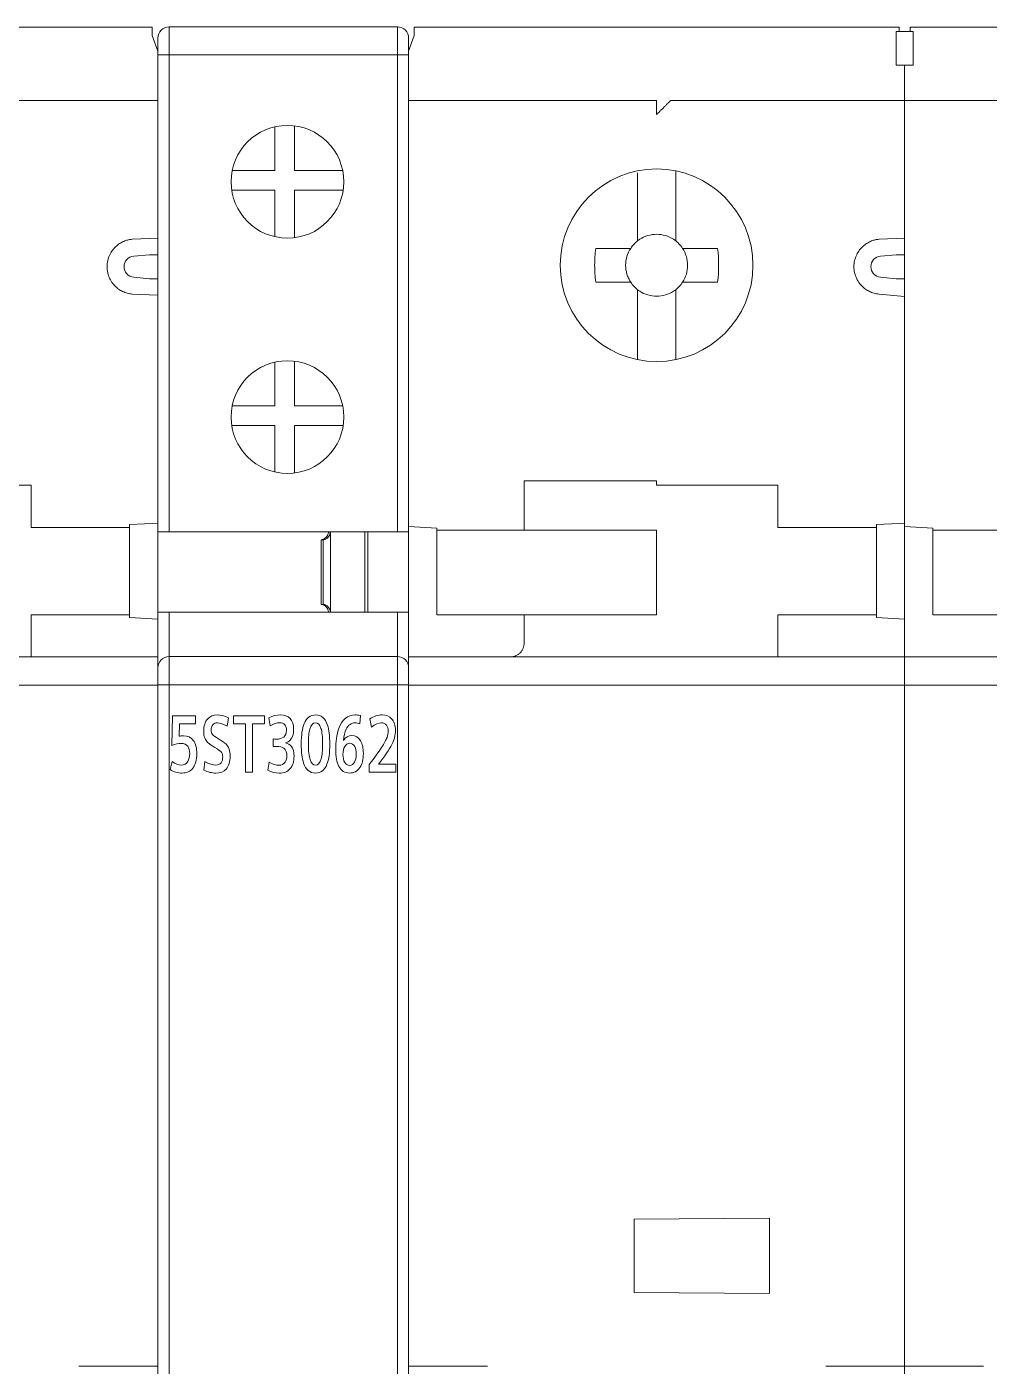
# Model space of a CAD drawing. Header units: millimetres. Extents: x 1359 to 3577, y 1336 to 3557.
# Drawn here: x 1847.82 to 1881.97, y 2964.79 to 3012.32 of the extents above; entities that cross this region are included whole.
import ezdxf

# ---------------------------------------------------------------- set-up
doc = ezdxf.new("R2010")
doc.units = ezdxf.units.MM
doc.layers.add('000-PI-Oprema', color=30, linetype='Continuous', lineweight=5)

msp = doc.modelspace()

# ---------------------------------------------------------------- linework, layer by layer
at = {"layer": '000-PI-Oprema', "color": 0, "lineweight": 0}
for p, q in [((1847.491, 3012.306), (1852.271, 3012.306)), ((1852.471, 3011.456), (1852.271, 3012.006)), ((1861.571, 3012.006), (1861.371, 3011.456)), ((1861.571, 3012.306), (1866.371, 3012.306)), ((1866.371, 3012.306), (1873.991, 3012.306)), ((1873.991, 3012.306), (1878.771, 3012.306)), ((1878.671, 3012.156), (1878.771, 3012.156)), ((1878.771, 3012.156), (1879.171, 3012.156)), ((1879.171, 3012.306), (1883.971, 3012.306)), ((1879.171, 3012.156), (1879.271, 3012.156)), ((1852.471, 3011.456), (1852.471, 3008.856)), ((1861.371, 3011.456), (1861.371, 3008.856)), ((1878.671, 3010.956), (1878.671, 3011.256)), ((1879.271, 3010.956), (1879.271, 3011.256)), ((1879.271, 3010.956), (1878.671, 3010.956)), ((1878.971, 3010.956), (1878.971, 3005.136)), ((1844.171, 3009.706), (1852.471, 3009.706)), ((1870.171, 3009.706), (1861.371, 3009.706)), ((1870.671, 3009.706), (1878.771, 3009.706)), ((1878.771, 3009.706), (1887.771, 3009.706)), ((1852.471, 3008.856), (1852.471, 3005.136)), ((1861.371, 3008.856), (1861.371, 2994.585)), ((1870.846, 3007.132), (1870.846, 3007.207)), ((1869.496, 3007.132), (1869.496, 3005.013)), ((1870.846, 3005.013), (1870.846, 3007.132)), ((1869.496, 3004.725), (1869.496, 3005.013)), ((1870.846, 3004.725), (1870.846, 3005.013)), ((1878.971, 3002.476), (1878.971, 3005.136)), ((1852.471, 3004.819), (1851.565, 3004.781)), ((1861.371, 3004.506), (1861.366, 3004.493)), ((1868.007, 3004.456), (1868.865, 3004.456)), ((1871.477, 3004.456), (1872.335, 3004.456)), ((1878.971, 3004.819), (1878.065, 3004.781)), ((1852.171, 3004.232), (1851.617, 3004.184)), ((1852.471, 3004.232), (1852.471, 3003.38)), ((1878.671, 3004.232), (1878.117, 3004.184)), ((1852.171, 3003.38), (1851.617, 3003.429)), ((1878.671, 3003.38), (1878.117, 3003.429)), ((1868.007, 3003.256), (1868.865, 3003.256)), ((1869.496, 3002.7), (1869.496, 3002.988)), ((1870.846, 3002.7), (1870.846, 3002.988)), ((1872.335, 3003.256), (1871.477, 3003.256)), ((1851.565, 3002.831), (1852.471, 3002.793)), ((1852.471, 3002.476), (1852.471, 2994.709)), ((1869.496, 3002.7), (1869.496, 3000.58)), ((1870.846, 3000.58), (1870.846, 3002.7)), ((1878.065, 3002.831), (1878.971, 3002.752)), ((1878.971, 3002.476), (1878.971, 2994.709)), ((1869.496, 3000.58), (1869.496, 3000.506)), ((1870.846, 3000.506), (1870.846, 3000.58)), ((1852.476, 2998.356), (1852.471, 2998.356)), ((1861.371, 2998.556), (1861.366, 2998.561)), ((1847.971, 2996.056), (1843.671, 2996.056)), ((1847.971, 2994.556), (1847.971, 2996.056)), ((1865.471, 2996.206), (1870.171, 2996.206)), ((1865.471, 2994.456), (1865.471, 2996.206)), ((1870.171, 2996.206), (1870.171, 2996.056)), ((1870.171, 2996.056), (1874.471, 2996.056)), ((1874.471, 2996.056), (1874.471, 2994.556)), ((1848.371, 2994.556), (1847.971, 2994.556)), ((1851.471, 2994.556), (1848.371, 2994.556)), ((1852.271, 2994.698), (1851.471, 2994.656)), ((1851.471, 2994.556), (1851.471, 2994.656)), ((1851.471, 2991.456), (1851.471, 2994.556)), ((1852.471, 2994.709), (1852.271, 2994.698)), ((1852.471, 2994.709), (1852.471, 2991.304)), ((1861.571, 2994.574), (1861.371, 2994.585)), ((1861.371, 2990.38), (1861.371, 2994.556)), ((1861.571, 2994.574), (1862.371, 2994.532)), ((1862.371, 2994.532), (1862.371, 2994.456)), ((1862.371, 2994.456), (1865.471, 2994.456)), ((1862.371, 2994.456), (1862.371, 2991.456)), ((1865.471, 2994.456), (1865.871, 2994.456)), ((1865.871, 2994.456), (1870.171, 2994.456)), ((1870.171, 2994.456), (1870.171, 2991.456)), ((1874.871, 2994.556), (1874.471, 2994.556)), ((1874.871, 2994.556), (1877.971, 2994.556)), ((1877.971, 2994.656), (1878.771, 2994.698)), ((1877.971, 2994.556), (1877.971, 2994.656)), ((1877.971, 2991.456), (1877.971, 2994.556)), ((1878.771, 2994.698), (1878.971, 2994.709)), ((1878.971, 2994.709), (1878.971, 2994.585)), ((1878.971, 2994.585), (1879.171, 2994.574)), ((1878.971, 2994.556), (1878.971, 2994.585)), ((1878.971, 2994.556), (1878.971, 2991.304)), ((1879.171, 2994.574), (1879.971, 2994.532)), ((1879.971, 2994.532), (1879.971, 2994.456)), ((1879.971, 2994.456), (1883.071, 2994.456)), ((1879.971, 2994.456), (1879.971, 2991.456)), ((1852.471, 2993.756), (1852.476, 2993.756)), ((1861.366, 2993.551), (1861.371, 2993.556)), ((1847.971, 2991.456), (1848.371, 2991.456)), ((1847.971, 2991.456), (1847.971, 2989.956)), ((1851.471, 2991.456), (1848.371, 2991.456)), ((1851.471, 2991.356), (1851.471, 2991.456)), ((1852.271, 2991.314), (1851.471, 2991.356)), ((1852.271, 2991.314), (1852.471, 2991.304)), ((1852.471, 2991.304), (1852.471, 2989.106)), ((1862.371, 2991.456), (1865.471, 2991.456)), ((1865.871, 2991.456), (1865.471, 2991.456)), ((1865.471, 2991.456), (1865.471, 2990.456)), ((1870.171, 2991.456), (1865.871, 2991.456)), ((1874.471, 2991.456), (1874.871, 2991.456)), ((1874.471, 2989.956), (1874.471, 2991.456)), ((1877.971, 2991.456), (1874.871, 2991.456)), ((1877.971, 2991.356), (1877.971, 2991.456)), ((1877.971, 2991.356), (1878.771, 2991.314)), ((1878.771, 2991.314), (1878.971, 2991.304)), ((1878.971, 2990.38), (1878.971, 2991.304)), ((1883.071, 2991.456), (1879.971, 2991.456)), ((1861.371, 2989.106), (1861.371, 2990.38)), ((1878.971, 2990.38), (1878.971, 2989.106)), ((1852.471, 2989.956), (1834.871, 2989.956)), ((1861.371, 2989.956), (1878.971, 2989.956)), ((1896.571, 2989.956), (1878.971, 2989.956)), ((1852.271, 2988.956), (1834.871, 2988.961)), ((1852.271, 2988.956), (1852.471, 2988.956)), ((1852.471, 2989.106), (1852.471, 2964.939)), ((1861.371, 2964.789), (1861.371, 2989.106)), ((1878.771, 2988.956), (1861.371, 2988.956)), ((1878.971, 2988.956), (1878.771, 2988.956)), ((1878.971, 2989.106), (1878.971, 2988.956)), ((1896.371, 2988.956), (1878.971, 2988.961)), ((1878.971, 2988.956), (1878.971, 2964.789)), ((1852.471, 2984.256), (1852.476, 2984.256)), ((1861.366, 2984.051), (1861.371, 2984.056)), ((1861.371, 2982.506), (1861.366, 2982.506)), ((1852.476, 2981.911), (1852.471, 2981.906)), ((1861.371, 2981.906), (1861.366, 2981.911)), ((1852.471, 2974.506), (1852.476, 2974.501)), ((1861.371, 2974.804), (1861.369, 2974.809)), ((1852.471, 2973.256), (1852.476, 2973.27)), ((1861.366, 2973.17), (1861.371, 2973.156)), ((1869.371, 2970.006), (1874.171, 2970.048)), ((1869.371, 2967.406), (1869.371, 2970.006)), ((1874.171, 2970.048), (1874.171, 2967.364)), ((1874.171, 2967.364), (1869.371, 2967.406)), ((1849.671, 2964.789), (1852.271, 2964.789)), ((1852.271, 2964.789), (1852.471, 2964.789)), ((1861.571, 2964.789), (1861.371, 2964.789)), ((1861.571, 2964.789), (1864.171, 2964.789)), ((1876.171, 2964.789), (1878.771, 2964.789)), ((1878.971, 2964.789), (1878.771, 2964.789)), ((1878.971, 2964.789), (1878.971, 2963.547)), ((1879.171, 2964.789), (1878.971, 2964.789)), ((1879.171, 2964.789), (1881.771, 2964.789))]:
    msp.add_line(p, q, dxfattribs=at)
at = {"layer": '000-PI-Oprema', "color": 0, "linetype": 'ByBlock', "lineweight": 0}
for p, q in [((1852.871, 3012.319), (1860.971, 3012.319)), ((1852.871, 3011.319), (1852.871, 3012.319)), ((1860.971, 3011.319), (1860.971, 3012.319)), ((1852.471, 3011.319), (1852.471, 3011.919)), ((1861.371, 3011.919), (1861.371, 3011.319)), ((1852.471, 2994.394), (1852.471, 3011.319)), ((1852.871, 3011.319), (1852.471, 3011.319)), ((1852.871, 2994.394), (1852.871, 3011.319)), ((1852.871, 3011.319), (1860.971, 3011.319)), ((1860.971, 2994.394), (1860.971, 3011.319)), ((1861.371, 3011.319), (1860.971, 3011.319)), ((1861.371, 3011.319), (1861.371, 2994.394)), ((1856.62, 3008.767), (1856.62, 3007.219)), ((1857.32, 3008.803), (1857.32, 3007.219)), ((1855.112, 3007.219), (1856.62, 3007.219)), ((1857.32, 3007.219), (1859.031, 3007.219)), ((1855.094, 3006.519), (1856.62, 3006.519)), ((1856.62, 3006.519), (1856.62, 3004.87)), ((1857.32, 3004.835), (1857.32, 3006.519)), ((1859.049, 3006.519), (1857.32, 3006.519)), ((1856.62, 3000.417), (1856.62, 2998.869)), ((1857.32, 3000.453), (1857.32, 2998.869)), ((1855.112, 2998.869), (1856.62, 2998.869)), ((1857.32, 2998.869), (1859.031, 2998.869)), ((1856.62, 2998.169), (1855.094, 2998.169)), ((1856.62, 2998.169), (1856.62, 2996.52)), ((1859.049, 2998.169), (1857.32, 2998.169)), ((1857.32, 2996.485), (1857.32, 2998.169)), ((1852.871, 2994.394), (1852.471, 2994.394)), ((1852.471, 2994.119), (1852.471, 2994.394)), ((1860.971, 2994.394), (1852.871, 2994.394)), ((1858.594, 2994.394), (1858.594, 2991.544)), ((1859.816, 2991.544), (1859.816, 2994.394)), ((1859.921, 2994.394), (1859.921, 2991.544)), ((1861.371, 2994.394), (1860.971, 2994.394)), ((1861.371, 2994.394), (1861.371, 2991.544)), ((1852.471, 2991.544), (1852.471, 2994.119)), ((1858.261, 2991.819), (1858.261, 2994.119)), ((1858.261, 2994.119), (1858.332, 2994.119)), ((1858.332, 2991.819), (1858.332, 2994.119)), ((1858.347, 2994.119), (1858.332, 2994.119)), ((1852.471, 2989.569), (1852.471, 2991.544)), ((1852.471, 2991.544), (1852.871, 2991.544)), ((1860.971, 2991.544), (1852.871, 2991.544)), ((1852.871, 2991.544), (1852.871, 2989.969)), ((1858.332, 2991.819), (1858.261, 2991.819)), ((1858.347, 2991.819), (1858.332, 2991.819)), ((1860.971, 2991.544), (1861.371, 2991.544)), ((1860.971, 2989.969), (1860.971, 2991.544)), ((1861.371, 2991.544), (1861.371, 2989.569)), ((1860.971, 2989.969), (1852.871, 2989.969)), ((1852.871, 2988.969), (1852.871, 2989.969)), ((1860.971, 2988.969), (1860.971, 2989.969)), ((1852.471, 2988.969), (1852.471, 2989.569)), ((1861.371, 2989.569), (1861.371, 2988.969)), ((1852.471, 2962.358), (1852.471, 2988.969)), ((1852.871, 2988.969), (1852.471, 2988.969)), ((1852.871, 2962.613), (1852.871, 2988.969)), ((1860.971, 2988.969), (1852.871, 2988.969)), ((1861.371, 2988.969), (1860.971, 2988.969)), ((1860.971, 2962.613), (1860.971, 2988.969)), ((1861.371, 2988.969), (1861.371, 2962.358)), ((1861.371, 2988.969), (1861.371, 2962.358)), ((1852.97, 2986.811), (1852.993, 2987.869)), ((1852.993, 2987.869), (1853.804, 2987.869)), ((1853.804, 2987.869), (1853.804, 2987.587)), ((1854.981, 2987.801), (1854.931, 2987.504)), ((1855.16, 2987.587), (1855.16, 2987.869)), ((1855.16, 2987.869), (1856.253, 2987.869)), ((1856.253, 2987.869), (1856.253, 2987.587)), ((1856.463, 2987.512), (1856.414, 2987.794)), ((1859.664, 2987.879), (1859.644, 2987.585)), ((1860.058, 2987.471), (1859.997, 2987.762)), ((1853.235, 2987.587), (1853.223, 2987.141)), ((1853.804, 2987.587), (1853.235, 2987.587)), ((1855.578, 2987.587), (1855.16, 2987.587)), ((1855.578, 2985.869), (1855.578, 2987.587)), ((1856.253, 2987.587), (1855.829, 2987.587)), ((1855.829, 2987.587), (1855.829, 2985.869)), ((1856.565, 2986.774), (1856.565, 2987.046)), ((1852.912, 2985.959), (1852.981, 2986.247)), ((1854.103, 2985.939), (1854.139, 2986.244)), ((1855.829, 2985.869), (1855.578, 2985.869)), ((1856.371, 2985.941), (1856.423, 2986.227)), ((1859.972, 2985.869), (1859.972, 2986.147)), ((1860.912, 2985.869), (1859.972, 2985.869)), ((1860.304, 2986.151), (1860.912, 2986.151)), ((1860.912, 2986.151), (1860.912, 2985.869))]:
    msp.add_line(p, q, dxfattribs=at)
for centre in [(1857.071, 3006.819), (1857.071, 2998.469)]:
    msp.add_circle(centre, 2, dxfattribs=at)
at = {"layer": '000-PI-Oprema', "color": 0, "lineweight": 0}
msp.add_circle((1870.171, 3003.856), 3.418, dxfattribs=at)
at = {"layer": '000-PI-Oprema', "color": 0, "linetype": 'ByBlock', "lineweight": 0}
for centre, start, end in [((1852.871, 3011.919), 90, 180), ((1860.971, 3011.919), 0, 90), ((1852.871, 2989.569), 90, 180), ((1860.971, 2989.569), 0, 90)]:
    msp.add_arc(centre, 0.4, start, end, dxfattribs=at)
at = {"layer": '000-PI-Oprema', "color": 0, "lineweight": 0}
for start, end in [(136.9319, 146.9443), (135, 136.9319), (123.0557, 133.0681), (46.9319, 56.9443), (45, 46.9319), (43.0681, 45), (33.0557, 43.0681), (213.0557, 223.0681), (226.9319, 236.9443), (303.0557, 313.0681), (313.0681, 315), (315, 316.9319), (316.9319, 326.9443)]:
    msp.add_arc((1870.171, 3003.856), 1.1, start, end, dxfattribs=at)
for points, knots in [([(1852.271, 3012.006), (1852.271, 3012.063), (1852.271, 3012.116), (1852.271, 3012.252), (1852.271, 3012.306), (1852.271, 3012.306)], [0.262243, 0.262243, 0.262243, 0.262243, 0.5, 0.5, 1, 1, 1, 1]), ([(1861.571, 3012.006), (1861.571, 3012.032), (1861.571, 3012.087), (1861.571, 3012.162), (1861.571, 3012.227), (1861.571, 3012.273), (1861.571, 3012.301), (1861.571, 3012.304), (1861.571, 3012.306)], [0.2613825, 0.2613825, 0.2613825, 0.2613825, 0.3685854, 0.5000663, 0.6285535, 0.7600358, 0.8779631, 1, 1, 1, 1]), ([(1878.671, 3012.156), (1878.671, 3012.137), (1878.671, 3012.083), (1878.671, 3011.968), (1878.671, 3011.809), (1878.671, 3011.632), (1878.671, 3011.445), (1878.671, 3011.319), (1878.671, 3011.256)], [0.287427, 0.287427, 0.287427, 0.287427, 0.3699948, 0.5001298, 0.629921, 0.7600558, 0.879771, 1, 1, 1, 1]), ([(1878.771, 3012.156), (1878.771, 3012.157), (1878.771, 3012.213), (1878.771, 3012.281), (1878.771, 3012.298), (1878.771, 3012.306)], [0, 0, 0, 0, 0.010834, 0.505413, 1, 1, 1, 1]), ([(1879.171, 3012.306), (1879.171, 3012.298), (1879.171, 3012.281), (1879.171, 3012.213), (1879.171, 3012.157), (1879.171, 3012.156)], [0, 0, 0, 0, 0.494587, 0.989166, 1, 1, 1, 1]), ([(1879.271, 3012.156), (1879.271, 3012.108), (1879.271, 3012.043), (1879.271, 3011.778), (1879.271, 3011.518), (1879.271, 3011.256)], [0.2858647, 0.2858647, 0.2858647, 0.2858647, 0.5, 0.5, 1, 1, 1, 1]), ([(1870.171, 3009.706), (1870.171, 3009.705), (1870.171, 3009.704), (1870.171, 3009.691), (1870.171, 3009.669), (1870.171, 3009.627), (1870.171, 3009.563), (1870.171, 3009.483), (1870.171, 3009.395), (1870.171, 3009.301), (1870.171, 3009.238), (1870.171, 3009.206)], [0, 0, 0, 0, 0.080758, 0.160392, 0.240099, 0.368585, 0.500066, 0.628554, 0.760036, 0.877963, 1, 1, 1, 1]), ([(1870.671, 3009.706), (1870.671, 3009.706), (1870.669, 3009.705), (1870.66, 3009.695), (1870.645, 3009.681), (1870.624, 3009.659), (1870.597, 3009.632), (1870.564, 3009.599), (1870.517, 3009.552), (1870.45, 3009.485), (1870.369, 3009.403), (1870.274, 3009.309), (1870.209, 3009.244), (1870.171, 3009.206)], [0, 0, 0, 0, 0.056117, 0.113833, 0.173777, 0.236509, 0.302522, 0.372235, 0.446007, 0.56933, 0.712859, 0.83153, 1, 1, 1, 1]), ([(1852.471, 3005.135), (1852.471, 3005.135), (1852.471, 3005.133), (1852.471, 3005.12), (1852.471, 3005.098), (1852.471, 3005.059), (1852.471, 3004.989), (1852.471, 3004.876), (1852.471, 3004.738), (1852.471, 3004.581), (1852.471, 3004.41), (1852.471, 3004.291), (1852.471, 3004.232)], [0, 0, 0, 0, 0.062572, 0.124512, 0.186422, 0.248903, 0.373491, 0.498598, 0.623567, 0.749199, 0.874318, 1, 1, 1, 1]), ([(1870.771, 3004.778), (1870.594, 3004.894), (1870.383, 3004.956), (1869.96, 3004.956), (1869.749, 3004.894), (1869.571, 3004.778)], [0, 0, 0, 0, 0.5, 0.5, 1, 1, 1, 1]), ([(1851.565, 3002.831), (1851.534, 3002.835), (1851.474, 3002.842), (1851.385, 3002.863), (1851.274, 3002.899), (1851.145, 3002.962), (1851, 3003.067), (1850.868, 3003.206), (1850.759, 3003.383), (1850.687, 3003.586), (1850.663, 3003.806), (1850.687, 3004.027), (1850.759, 3004.229), (1850.868, 3004.407), (1850.999, 3004.545), (1851.145, 3004.651), (1851.288, 3004.719), (1851.429, 3004.764), (1851.519, 3004.775), (1851.565, 3004.781)], [0, 0, 0, 0, 0.031513, 0.062833, 0.094232, 0.152293, 0.210532, 0.279327, 0.348301, 0.424071, 0.50002, 0.57579, 0.651739, 0.720534, 0.789508, 0.84757, 0.905809, 0.95275, 1, 1, 1, 1]), ([(1868.007, 3004.456), (1867.983, 3004.257), (1867.959, 3003.856), (1867.983, 3003.455), (1868.008, 3003.256), (1868.007, 3003.256)], [-0.000008, -0.000008, -0.000008, -0.000008, 0.499992, 0.999992, 1, 1, 1, 1]), ([(1871.477, 3004.456), (1871.41, 3004.456), (1871.285, 3004.456), (1871.154, 3004.456), (1871.093, 3004.456)], [0, 0, 0, 0, 0.54278, 1, 1, 1, 1]), ([(1878.065, 3002.831), (1878.034, 3002.835), (1877.974, 3002.842), (1877.885, 3002.863), (1877.774, 3002.899), (1877.645, 3002.962), (1877.5, 3003.067), (1877.368, 3003.206), (1877.259, 3003.383), (1877.187, 3003.586), (1877.163, 3003.806), (1877.187, 3004.027), (1877.259, 3004.229), (1877.368, 3004.407), (1877.499, 3004.545), (1877.645, 3004.651), (1877.788, 3004.719), (1877.929, 3004.764), (1878.019, 3004.775), (1878.065, 3004.781)], [0, 0, 0, 0, 0.031513, 0.062833, 0.094232, 0.152293, 0.210532, 0.279327, 0.348301, 0.424071, 0.50002, 0.57579, 0.651739, 0.720534, 0.789508, 0.84757, 0.905809, 0.95275, 1, 1, 1, 1]), ([(1851.617, 3003.429), (1851.524, 3003.437), (1851.434, 3003.481), (1851.308, 3003.619), (1851.271, 3003.713), (1851.271, 3003.9), (1851.308, 3003.993), (1851.434, 3004.131), (1851.524, 3004.175), (1851.617, 3004.184)], [0, 0, 0, 0, 0.25, 0.25, 0.5, 0.5, 0.75, 0.75, 1, 1, 1, 1]), ([(1852.471, 3004.232), (1852.471, 3004.232), (1852.439, 3004.232), (1852.328, 3004.232), (1852.25, 3004.232), (1852.171, 3004.232)], [0, 0, 0, 0, 0.5, 0.5, 1, 1, 1, 1]), ([(1878.117, 3003.429), (1878.024, 3003.437), (1877.934, 3003.481), (1877.808, 3003.619), (1877.771, 3003.713), (1877.771, 3003.9), (1877.808, 3003.993), (1877.934, 3004.131), (1878.024, 3004.175), (1878.117, 3004.184)], [0, 0, 0, 0, 0.25, 0.25, 0.5, 0.5, 0.75, 0.75, 1, 1, 1, 1]), ([(1878.971, 3004.232), (1878.971, 3004.232), (1878.939, 3004.232), (1878.828, 3004.232), (1878.75, 3004.232), (1878.671, 3004.232)], [0, 0, 0, 0, 0.5, 0.5, 1, 1, 1, 1]), ([(1869.249, 3003.256), (1869.251, 3003.258), (1869.249, 3003.256), (1869.249, 3003.257), (1869.249, 3003.257), (1869.249, 3003.257), (1869.249, 3003.258), (1869.248, 3003.259), (1869.246, 3003.261), (1869.243, 3003.266), (1869.237, 3003.276), (1869.225, 3003.296), (1869.202, 3003.336), (1869.16, 3003.418), (1869.095, 3003.592), (1869.071, 3003.751), (1869.071, 3003.856)], [0, 0, 0, 0, 0.000244, 0.000244, 0.000488, 0.000977, 0.001953, 0.003906, 0.007813, 0.015625, 0.03125, 0.0625, 0.125, 0.25, 0.5, 1, 1, 1, 1]), ([(1852.471, 3003.38), (1852.471, 3003.38), (1852.442, 3003.38), (1852.325, 3003.38), (1852.242, 3003.38), (1852.171, 3003.38)], [0, 0, 0, 0, 0.5, 0.5, 1, 1, 1, 1]), ([(1852.471, 3003.38), (1852.471, 3003.351), (1852.471, 3003.291), (1852.471, 3003.204), (1852.471, 3003.117), (1852.471, 3003.006), (1852.471, 3002.874), (1852.471, 3002.737), (1852.471, 3002.623), (1852.471, 3002.541), (1852.471, 3002.487), (1852.471, 3002.48), (1852.471, 3002.477)], [0, 0, 0, 0, 0.06314, 0.125631, 0.188079, 0.251095, 0.376332, 0.501694, 0.62641, 0.751388, 0.875439, 1, 1, 1, 1]), ([(1868.865, 3003.256), (1868.933, 3003.256), (1869.057, 3003.256), (1869.189, 3003.256), (1869.249, 3003.256)], [0, 0, 0, 0, 0.54278, 1, 1, 1, 1]), ([(1869.571, 3002.934), (1869.749, 3002.819), (1869.96, 3002.756), (1870.383, 3002.756), (1870.594, 3002.819), (1870.771, 3002.934)], [0, 0, 0, 0, 0.5, 0.5, 1, 1, 1, 1]), ([(1871.477, 3003.256), (1871.41, 3003.256), (1871.286, 3003.256), (1871.154, 3003.256), (1871.093, 3003.256)], [0, 0, 0, 0, 0.540007, 1, 1, 1, 1]), ([(1878.971, 3003.38), (1878.971, 3003.38), (1878.942, 3003.38), (1878.825, 3003.38), (1878.742, 3003.38), (1878.671, 3003.38)], [0, 0, 0, 0, 0.5, 0.5, 1, 1, 1, 1]), ([(1864.971, 2989.956), (1864.992, 2989.957), (1865.029, 2989.958), (1865.082, 2989.968), (1865.125, 2989.98), (1865.182, 2990.001), (1865.25, 2990.037), (1865.327, 2990.1), (1865.389, 2990.176), (1865.436, 2990.265), (1865.466, 2990.36), (1865.469, 2990.425), (1865.471, 2990.456)], [0, 0, 0, 0, 0.090538, 0.168629, 0.234274, 0.28748, 0.430983, 0.554467, 0.680811, 0.79553, 0.900937, 1, 1, 1, 1]), ([(1852.471, 2989.106), (1852.471, 2989.105), (1852.471, 2989.103), (1852.471, 2989.088), (1852.471, 2989.06), (1852.471, 2989.016), (1852.471, 2988.976), (1852.471, 2988.956)], [0, 0, 0, 0, 0.169382, 0.332374, 0.500748, 0.7482, 1, 1, 1, 1]), ([(1878.971, 2989.056), (1878.971, 2989.052), (1878.971, 2989.046), (1878.971, 2988.978), (1878.971, 2988.961)], [0, 0, 0, 0, 0.751055, 1, 1, 1, 1])]:
    msp.add_open_spline(points, degree=3, knots=knots, dxfattribs=at)
for points in [[(1869.249, 3004.456), (1869.115, 3004.456), (1868.989, 3004.456), (1868.865, 3004.456)], [(1869.071, 3003.856), (1869.071, 3004.068), (1869.134, 3004.279), (1869.249, 3004.456)], [(1869.393, 3004.634), (1869.402, 3004.643), (1869.411, 3004.651), (1869.42, 3004.66)], [(1871.271, 3003.856), (1871.271, 3004.068), (1871.209, 3004.279), (1871.093, 3004.456)], [(1872.335, 3003.256), (1872.383, 3003.654), (1872.383, 3004.058), (1872.335, 3004.456)], [(1871.093, 3003.256), (1871.209, 3003.434), (1871.271, 3003.645), (1871.271, 3003.856)], [(1869.393, 3003.078), (1869.385, 3003.087), (1869.376, 3003.096), (1869.368, 3003.105)], [(1869.42, 3003.053), (1869.411, 3003.061), (1869.402, 3003.07), (1869.393, 3003.078)]]:
    msp.add_open_spline(points, degree=3, dxfattribs=at)
at = {"layer": '000-PI-Oprema', "color": 0, "linetype": 'ByBlock', "lineweight": 0}
for points, knots in [([(1858.267, 2994.119), (1858.287, 2994.119), (1858.328, 2994.125), (1858.389, 2994.155), (1858.445, 2994.202), (1858.489, 2994.264), (1858.516, 2994.33), (1858.524, 2994.375), (1858.525, 2994.394)], [0, 0, 0, 0, 0.175589, 0.351177, 0.526766, 0.702354, 0.877943, 1, 1, 1, 1]), ([(1858.593, 2994.394), (1858.592, 2994.382), (1858.591, 2994.37), (1858.587, 2994.348), (1858.584, 2994.338), (1858.578, 2994.318), (1858.575, 2994.309), (1858.564, 2994.28), (1858.555, 2994.263), (1858.539, 2994.238), (1858.533, 2994.229), (1858.521, 2994.214), (1858.508, 2994.199), (1858.495, 2994.187), (1858.481, 2994.174), (1858.474, 2994.169), (1858.453, 2994.153), (1858.439, 2994.144), (1858.417, 2994.134), (1858.41, 2994.132), (1858.396, 2994.127), (1858.39, 2994.125), (1858.37, 2994.12), (1858.358, 2994.119), (1858.347, 2994.119)], [0, 0, 0, 0, 0.078296, 0.078296, 0.144132, 0.144132, 0.209968, 0.209968, 0.34164, 0.34164, 0.407476, 0.407476, 0.473312, 0.539148, 0.539148, 0.604984, 0.604984, 0.736656, 0.736656, 0.802492, 0.802492, 0.868328, 0.868328, 1, 1, 1, 1]), ([(1858.525, 2991.544), (1858.524, 2991.563), (1858.516, 2991.608), (1858.489, 2991.674), (1858.445, 2991.736), (1858.389, 2991.783), (1858.328, 2991.812), (1858.287, 2991.819), (1858.267, 2991.819)], [0, 0, 0, 0, 0.122057, 0.297646, 0.473234, 0.648823, 0.824411, 1, 1, 1, 1]), ([(1858.347, 2991.819), (1858.358, 2991.819), (1858.37, 2991.818), (1858.39, 2991.813), (1858.396, 2991.811), (1858.41, 2991.806), (1858.417, 2991.803), (1858.439, 2991.793), (1858.453, 2991.785), (1858.474, 2991.769), (1858.481, 2991.764), (1858.495, 2991.751), (1858.508, 2991.738), (1858.521, 2991.724), (1858.533, 2991.708), (1858.539, 2991.7), (1858.555, 2991.675), (1858.564, 2991.657), (1858.575, 2991.629), (1858.578, 2991.619), (1858.584, 2991.6), (1858.587, 2991.59), (1858.591, 2991.568), (1858.592, 2991.556), (1858.593, 2991.544)], [0, 0, 0, 0, 0.131674, 0.131674, 0.197511, 0.197511, 0.263348, 0.263348, 0.395022, 0.395022, 0.460859, 0.460859, 0.526697, 0.592534, 0.592534, 0.658371, 0.658371, 0.790045, 0.790045, 0.855882, 0.855882, 0.921719, 0.921719, 1, 1, 1, 1]), ([(1854.134, 2987.087), (1854.11, 2987.152), (1854.098, 2987.227), (1854.098, 2987.506), (1854.147, 2987.655), (1854.326, 2987.856), (1854.438, 2987.902), (1854.698, 2987.902), (1854.831, 2987.868), (1854.981, 2987.801)], [0, 0, 0, 0, 0.147499, 0.147499, 0.478915, 0.478915, 0.764253, 0.764253, 1, 1, 1, 1]), ([(1856.414, 2987.794), (1856.546, 2987.866), (1856.682, 2987.902), (1856.967, 2987.902), (1857.079, 2987.858), (1857.247, 2987.682), (1857.29, 2987.552), (1857.29, 2987.216), (1857.247, 2987.088), (1857.162, 2987.001)], [0, 0, 0, 0, 0.239001, 0.239001, 0.484461, 0.484461, 0.74061, 0.74061, 1, 1, 1, 1]), ([(1857.642, 2986.194), (1857.588, 2986.358), (1857.561, 2986.581), (1857.561, 2987.189), (1857.594, 2987.429), (1857.744, 2987.798), (1857.882, 2987.902), (1858.271, 2987.902), (1858.411, 2987.781), (1858.546, 2987.381), (1858.571, 2987.157), (1858.571, 2986.551), (1858.539, 2986.31), (1858.389, 2985.94), (1858.253, 2985.837), (1857.865, 2985.837), (1857.721, 2985.957), (1857.642, 2986.194)], [0, 0, 0, 0, 0.102607, 0.102607, 0.215344, 0.215344, 0.359602, 0.359602, 0.508449, 0.508449, 0.605424, 0.605424, 0.712738, 0.712738, 0.850747, 0.850747, 1, 1, 1, 1]), ([(1859.056, 2986.997), (1859.135, 2987.111), (1859.234, 2987.169), (1859.487, 2987.169), (1859.591, 2987.104), (1859.732, 2986.867), (1859.764, 2986.72), (1859.764, 2986.327), (1859.723, 2986.161), (1859.553, 2985.903), (1859.432, 2985.837), (1859.105, 2985.837), (1858.978, 2985.915), (1858.821, 2986.216), (1858.783, 2986.416), (1858.783, 2986.954), (1858.818, 2987.195), (1859, 2987.734), (1859.195, 2987.902), (1859.522, 2987.902), (1859.585, 2987.894), (1859.664, 2987.879)], [0, 0, 0, 0, 0.089461, 0.089461, 0.19129, 0.19129, 0.276772, 0.276772, 0.371724, 0.371724, 0.473605, 0.473605, 0.585698, 0.585698, 0.686027, 0.686027, 0.793303, 0.793303, 0.969646, 0.969646, 1, 1, 1, 1]), ([(1859.997, 2987.762), (1860.139, 2987.855), (1860.284, 2987.902), (1860.572, 2987.902), (1860.684, 2987.857), (1860.856, 2987.669), (1860.901, 2987.53), (1860.901, 2987.183), (1860.859, 2987.019), (1860.684, 2986.674), (1860.527, 2986.439), (1860.304, 2986.151)], [0, 0, 0, 0, 0.197997, 0.197997, 0.390323, 0.390323, 0.600635, 0.600635, 0.791326, 0.791326, 1, 1, 1, 1]), ([(1854.425, 2987.551), (1854.382, 2987.504), (1854.361, 2987.443), (1854.361, 2987.301), (1854.379, 2987.247), (1854.415, 2987.203)], [0, 0, 0, 0, 0.539326, 0.539326, 1, 1, 1, 1]), ([(1854.931, 2987.504), (1854.798, 2987.58), (1854.684, 2987.619), (1854.52, 2987.619), (1854.465, 2987.597), (1854.425, 2987.551)], [0, 0, 0, 0, 0.576744, 0.576744, 1, 1, 1, 1]), ([(1856.973, 2987.55), (1856.931, 2987.598), (1856.87, 2987.622), (1856.699, 2987.622), (1856.59, 2987.585), (1856.463, 2987.512)], [0, 0, 0, 0, 0.463252, 0.463252, 1, 1, 1, 1]), ([(1856.565, 2987.046), (1856.601, 2987.042), (1856.633, 2987.039), (1856.786, 2987.039), (1856.878, 2987.065), (1857.003, 2987.173), (1857.037, 2987.251), (1857.037, 2987.435), (1857.015, 2987.501), (1856.973, 2987.55)], [0, 0, 0, 0, 0.066415, 0.066415, 0.367554, 0.367554, 0.712028, 0.712028, 1, 1, 1, 1]), ([(1858.269, 2986.346), (1858.302, 2986.465), (1858.318, 2986.639), (1858.318, 2987.124), (1858.299, 2987.308), (1858.218, 2987.554), (1858.152, 2987.619), (1857.971, 2987.619), (1857.904, 2987.542), (1857.831, 2987.275), (1857.815, 2987.101), (1857.815, 2986.615), (1857.834, 2986.43), (1857.916, 2986.184), (1857.981, 2986.119), (1858.16, 2986.119), (1858.228, 2986.196), (1858.269, 2986.346)], [0, 0, 0, 0, 0.111532, 0.111532, 0.232718, 0.232718, 0.368116, 0.368116, 0.509326, 0.509326, 0.615302, 0.615302, 0.730693, 0.730693, 0.859368, 0.859368, 1, 1, 1, 1]), ([(1859.644, 2987.585), (1859.577, 2987.61), (1859.521, 2987.622), (1859.337, 2987.622), (1859.228, 2987.546), (1859.1, 2987.285), (1859.068, 2987.153), (1859.056, 2986.997)], [0, 0, 0, 0, 0.154498, 0.154498, 0.648893, 0.648893, 1, 1, 1, 1]), ([(1859.972, 2986.147), (1860.162, 2986.39), (1860.307, 2986.588), (1860.507, 2986.895), (1860.573, 2987.014), (1860.633, 2987.178), (1860.648, 2987.255), (1860.648, 2987.415), (1860.626, 2987.484), (1860.584, 2987.536)], [0, 0, 0, 0, 0.241599, 0.241599, 0.48433, 0.48433, 0.720892, 0.720892, 1, 1, 1, 1]), ([(1860.584, 2987.536), (1860.536, 2987.593), (1860.475, 2987.622), (1860.302, 2987.622), (1860.188, 2987.572), (1860.058, 2987.471)], [0, 0, 0, 0, 0.421978, 0.421978, 1, 1, 1, 1]), ([(1853.223, 2987.141), (1853.276, 2987.155), (1853.328, 2987.162), (1853.53, 2987.162), (1853.647, 2987.107), (1853.814, 2986.884), (1853.856, 2986.725), (1853.856, 2986.307), (1853.807, 2986.136), (1853.621, 2985.894), (1853.493, 2985.837), (1853.177, 2985.837), (1853.038, 2985.877), (1852.912, 2985.959)], [0, 0, 0, 0, 0.060999, 0.060999, 0.245846, 0.245846, 0.438646, 0.438646, 0.644032, 0.644032, 0.829922, 0.829922, 1, 1, 1, 1]), ([(1852.981, 2986.247), (1853.095, 2986.16), (1853.202, 2986.116), (1853.404, 2986.116), (1853.479, 2986.159), (1853.579, 2986.321), (1853.603, 2986.415), (1853.603, 2986.635), (1853.579, 2986.721), (1853.481, 2986.857), (1853.403, 2986.892), (1853.205, 2986.892), (1853.096, 2986.865), (1852.97, 2986.811)], [0, 0, 0, 0, 0.183777, 0.183777, 0.364802, 0.364802, 0.526509, 0.526509, 0.682114, 0.682114, 0.849904, 0.849904, 1, 1, 1, 1]), ([(1854.415, 2987.203), (1854.449, 2987.162), (1854.517, 2987.11), (1854.726, 2986.991), (1854.8, 2986.944), (1854.919, 2986.847), (1854.973, 2986.772), (1855.027, 2986.613), (1855.04, 2986.531), (1855.04, 2986.238), (1854.991, 2986.085), (1854.805, 2985.884), (1854.684, 2985.837), (1854.391, 2985.837), (1854.248, 2985.871), (1854.103, 2985.939)], [0, 0, 0, 0, 0.06591, 0.06591, 0.134283, 0.134283, 0.266631, 0.266631, 0.375393, 0.375393, 0.604525, 0.604525, 0.8097, 0.8097, 1, 1, 1, 1]), ([(1854.72, 2986.586), (1854.687, 2986.624), (1854.612, 2986.678), (1854.392, 2986.808), (1854.322, 2986.853), (1854.288, 2986.881)], [0, 0, 0, 0, 0.523034, 0.523034, 1, 1, 1, 1]), ([(1856.996, 2986.911), (1857.091, 2986.891), (1857.163, 2986.849), (1857.274, 2986.701), (1857.305, 2986.586), (1857.305, 2986.247), (1857.256, 2986.096), (1857.07, 2985.885), (1856.945, 2985.835), (1856.638, 2985.835), (1856.501, 2985.871), (1856.371, 2985.941)], [0, 0, 0, 0, 0.141634, 0.141634, 0.328912, 0.328912, 0.577481, 0.577481, 0.802092, 0.802092, 1, 1, 1, 1]), ([(1856.423, 2986.227), (1856.539, 2986.152), (1856.653, 2986.115), (1856.866, 2986.115), (1856.94, 2986.15), (1857.031, 2986.284), (1857.052, 2986.361), (1857.052, 2986.572), (1857.014, 2986.66), (1856.882, 2986.758), (1856.797, 2986.779), (1856.654, 2986.779), (1856.614, 2986.777), (1856.565, 2986.774)], [0, 0, 0, 0, 0.211724, 0.211724, 0.403351, 0.403351, 0.56896, 0.56896, 0.788487, 0.788487, 0.955678, 0.955678, 1, 1, 1, 1]), ([(1859.102, 2986.777), (1859.06, 2986.707), (1859.04, 2986.615), (1859.04, 2986.381), (1859.062, 2986.286), (1859.105, 2986.216)], [0, 0, 0, 0, 0.4819, 0.4819, 1, 1, 1, 1]), ([(1859.105, 2986.216), (1859.149, 2986.146), (1859.207, 2986.11), (1859.349, 2986.11), (1859.406, 2986.147), (1859.491, 2986.294), (1859.511, 2986.389), (1859.511, 2986.623), (1859.493, 2986.714), (1859.414, 2986.856), (1859.356, 2986.894), (1859.208, 2986.894), (1859.148, 2986.855), (1859.102, 2986.777)], [0, 0, 0, 0, 0.167151, 0.167151, 0.337013, 0.337013, 0.499217, 0.499217, 0.654961, 0.654961, 0.829259, 0.829259, 1, 1, 1, 1]), ([(1854.139, 2986.244), (1854.292, 2986.161), (1854.421, 2986.119), (1854.609, 2986.119), (1854.671, 2986.148), (1854.755, 2986.259), (1854.775, 2986.327), (1854.775, 2986.485), (1854.757, 2986.543), (1854.72, 2986.586)], [0, 0, 0, 0, 0.317436, 0.317436, 0.566113, 0.566113, 0.793249, 0.793249, 1, 1, 1, 1])]:
    msp.add_open_spline(points, degree=3, knots=knots, dxfattribs=at)
for points in [[(1854.288, 2986.881), (1854.214, 2986.94), (1854.163, 2987.009), (1854.134, 2987.087)], [(1857.162, 2987.001), (1857.122, 2986.958), (1857.066, 2986.929), (1856.996, 2986.911)]]:
    msp.add_open_spline(points, degree=3, dxfattribs=at)

doc.saveas('drawing.dxf')
